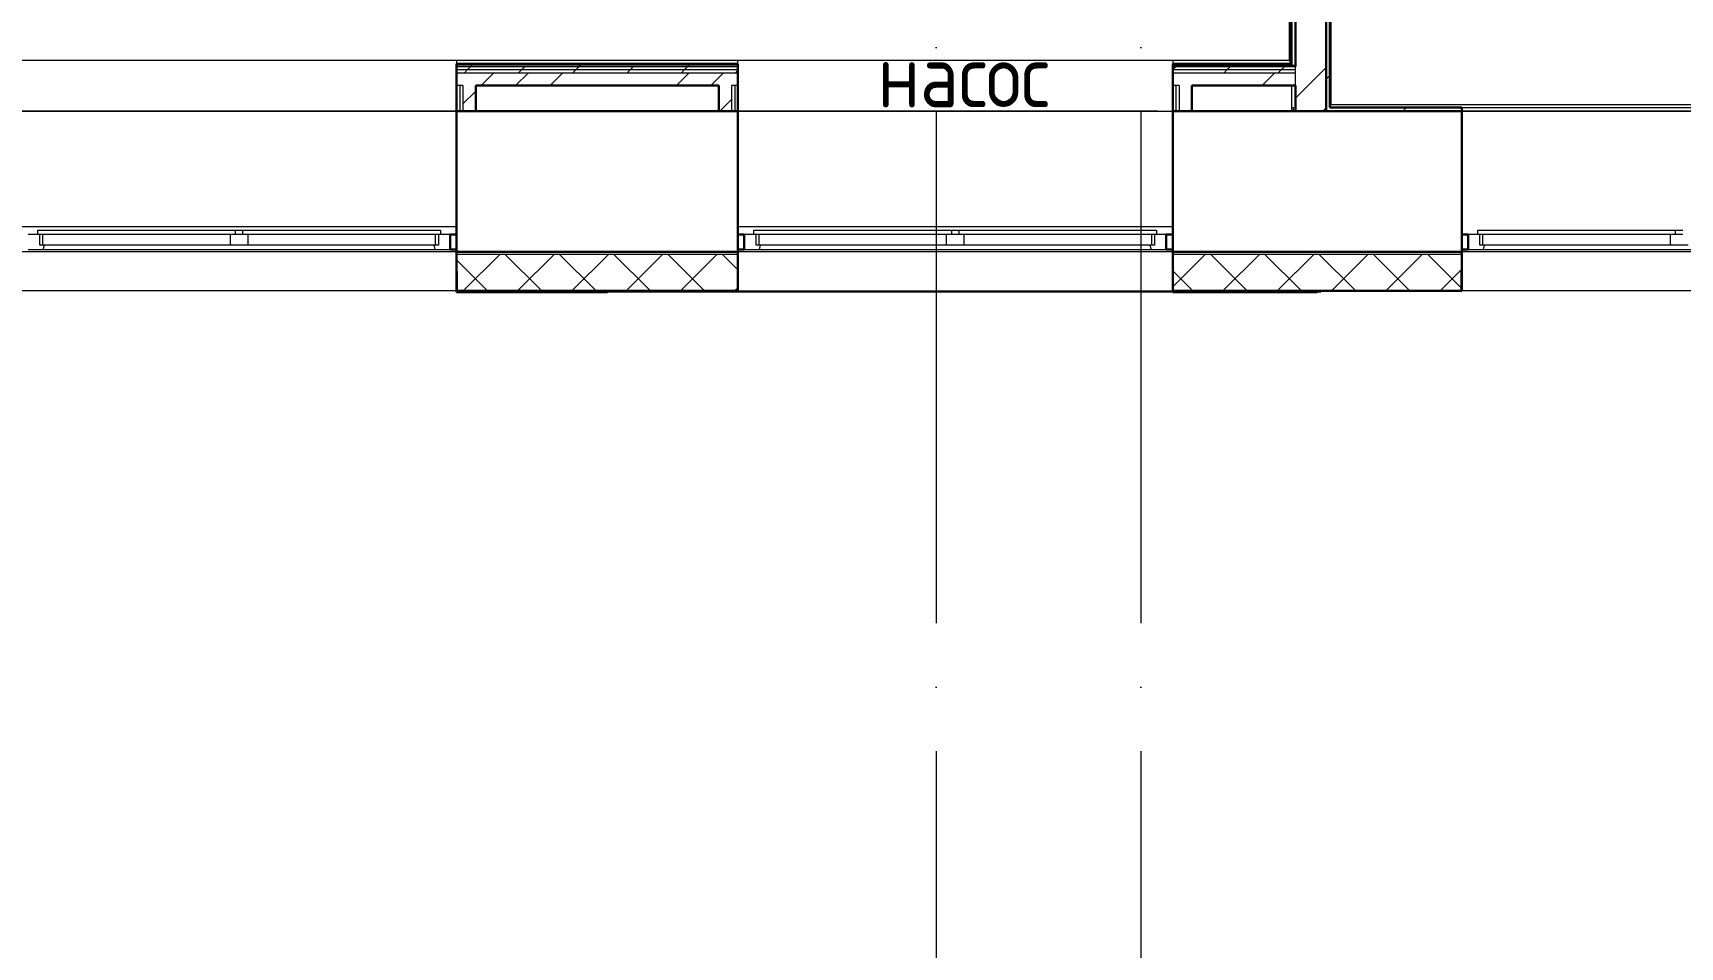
# Model space of a CAD drawing. Header units: millimetres. Extents: x -88595 to 880822, y -1054509 to -148035.
# Drawn here: x 166932 to 173372, y -286118 to -282546 of the extents above; entities that cross this region are included whole.
import ezdxf

# ---------------------------------------------------------------- set-up
doc = ezdxf.new("R2010")
doc.units = ezdxf.units.MM
doc.linetypes.add('ADSK_Линия сетки', pattern=[25, 20, -2.5, 0, -2.5])
for name, color, linetype, lineweight in [('_ Окна', 7, 'Continuous', 30), ('Аннотация', 7, 'Continuous', 20), ('Оборудование', 7, 'Continuous', 18), ('Ограждение', 7, 'Continuous', 9), ('Окна', 7, 'Continuous', 9), ('Оси', 7, 'Continuous', 9), ('Стены внутренние', 7, 'Continuous', 18), ('Стены наружные', 7, 'Continuous', 18), ('Стены штриховка', 7, 'Continuous', 9)]:
    doc.layers.add(name, color=color, linetype=linetype, lineweight=lineweight)
doc.styles.add('$1$GOST Common', font='GOST_Common.ttf', dxfattribs={"width": 0.9, "height": 250})
pattern_1 = [(180, (215928.69, 665702.34), (-1e-14, -100), [])]

# ---------------------------------------------------------------- blocks, each defined once
blk = doc.blocks.new('1 этаж')
at = {"layer": 'Стены наружные', "lineweight": 9}
h = blk.add_hatch(dxfattribs=at)
h.set_pattern_fill('FP_41', color=256, style=0, pattern_type=2)
h.set_pattern_definition(pattern_1)
h.paths.add_polyline_path([(182042.7, 644902.6), (183317.7, 644902.6), (183317.7, 644912.6), (182042.7, 644912.6)])
h.paths.add_polyline_path([(250165.9, 644902.6), (250742.7, 644902.6), (250742.7, 644912.6), (249457.7, 644912.6), (249457.7, 644902.6)])
h.paths.add_polyline_path([(185017.7, 644902.6), (186167.7, 644902.6), (186167.7, 644912.6), (185017.7, 644912.6)])
h.paths.add_polyline_path([(247295.7, 644902.6), (247757.7, 644902.6), (247757.7, 644912.6), (246657.7, 644912.6), (246657.7, 644902.6)])
h.paths.add_polyline_path([(187867.7, 644902.6), (188997.7, 644902.6), (188997.7, 644912.6), (187867.7, 644912.6)])
h.paths.add_polyline_path([(244425.5, 644902.6), (244957.7, 644902.6), (244957.7, 644912.6), (243882.7, 644912.6), (243882.7, 644902.6)])
h.paths.add_polyline_path([(190697.7, 644902.6), (191807.7, 644902.6), (191807.7, 644912.6), (190697.7, 644912.6)])
h.paths.add_polyline_path([(242182.7, 644902.6), (242182.7, 644912.6), (241087.7, 644912.6), (241087.7, 644902.6), (241555.3, 644902.6)])
h.paths.add_polyline_path([(193507.7, 644902.6), (194597.7, 644902.6), (194597.7, 644912.6), (193507.7, 644912.6)])
h.paths.add_polyline_path([(239387.7, 644902.6), (239387.7, 644912.6), (238282.7, 644912.6), (238282.7, 644902.6), (238685.1, 644902.6)])
h.paths.add_polyline_path([(196297.7, 644902.6), (197427.7, 644902.6), (197427.7, 644912.6), (196297.7, 644912.6)])
h.paths.add_polyline_path([(236532.5, 644902.6), (236582.7, 644902.6), (236582.7, 644912.6), (235502.7, 644912.6), (235502.7, 644902.6), (235814.9, 644902.6)])
h.paths.add_polyline_path([(199127.7, 644902.6), (200247.7, 644902.6), (200247.7, 644912.6), (199127.7, 644912.6)])
h.paths.add_polyline_path([(233802.7, 644902.6), (233802.7, 644912.6), (232727.7, 644912.6), (232727.7, 644902.6), (233662.3, 644902.6)])
h.paths.add_polyline_path([(201947.7, 644902.6), (203017.7, 644902.6), (203017.7, 644912.6), (201947.7, 644912.6)])
h.paths.add_polyline_path([(230792.1, 644902.6), (231027.7, 644902.6), (231027.7, 644912.6), (229927.7, 644912.6), (229927.7, 644902.6), (230074.5, 644902.6)])
h.paths.add_polyline_path([(204717.7, 644902.6), (205817.7, 644902.6), (205817.7, 644912.6), (204717.7, 644912.6)])
h.paths.add_polyline_path([(228227.7, 644902.6), (228227.7, 644912.6), (227127.7, 644912.6), (227127.7, 644902.6), (227921.9, 644902.6)])
h.paths.add_polyline_path([(207517.7, 644902.6), (208647.7, 644902.6), (208647.7, 644912.6), (207517.7, 644912.6)])
h.paths.add_polyline_path([(225427.7, 644902.6), (225427.7, 644912.6), (224347.7, 644912.6), (224347.7, 644902.6), (225051.7, 644902.6)])
h.paths.add_polyline_path([(222181.5, 644902.6), (222647.7, 644902.6), (222647.7, 644912.6), (221547.7, 644912.6), (221547.7, 644902.6), (221549.7, 644902.6)])
h.paths.add_polyline_path([(210347.7, 644902.6), (211457.7, 644902.6), (211457.7, 644912.6), (210347.7, 644912.6)])
h.paths.add_polyline_path([(219845.7, 644902.6), (219847.7, 644902.6), (219847.7, 644912.6), (218807.7, 644912.6), (218808.7, 644902.6), (219670.1, 644902.6)])
h.paths.add_polyline_path([(213157.7, 644902.6), (214267.7, 644902.6), (214267.7, 644912.6), (213157.7, 644912.6)])
h.paths.add_polyline_path([(217107.7, 644902.6), (217107.7, 644912.6), (215967.7, 644912.6), (215968.7, 644902.6), (216957.7, 644902.6)])
h = blk.add_hatch(dxfattribs=at)
h.set_pattern_fill('FP_42', color=256, style=0, pattern_type=2)
h.set_pattern_definition(pattern_1)
h.paths.add_polyline_path([(182042.7, 644902.6), (183317.7, 644902.6), (183317.7, 644912.6), (182042.7, 644912.6)])
h.paths.add_polyline_path([(250166.6, 644902.6), (250742.7, 644902.6), (250742.7, 644912.6), (249457.7, 644912.6), (249457.7, 644902.6)])
h.paths.add_polyline_path([(185017.7, 644902.6), (186167.7, 644902.6), (186167.7, 644912.6), (185017.7, 644912.6)])
h.paths.add_polyline_path([(247296.4, 644902.6), (247757.7, 644902.6), (247757.7, 644912.6), (246657.7, 644912.6), (246657.7, 644902.6)])
h.paths.add_polyline_path([(187867.7, 644902.6), (188997.7, 644902.6), (188997.7, 644912.6), (187867.7, 644912.6)])
h.paths.add_polyline_path([(244426.2, 644902.6), (244957.7, 644902.6), (244957.7, 644912.6), (243882.7, 644912.6), (243882.7, 644902.6)])
h.paths.add_polyline_path([(190697.7, 644902.6), (191807.7, 644902.6), (191807.7, 644912.6), (190697.7, 644912.6)])
h.paths.add_polyline_path([(242182.7, 644902.6), (242182.7, 644912.6), (241087.7, 644912.6), (241087.7, 644902.6), (241556, 644902.6)])
h.paths.add_polyline_path([(193507.7, 644902.6), (194597.7, 644902.6), (194597.7, 644912.6), (193507.7, 644912.6)])
h.paths.add_polyline_path([(239387.7, 644902.6), (239387.7, 644912.6), (238282.7, 644912.6), (238282.7, 644902.6), (238685.8, 644902.6)])
h.paths.add_polyline_path([(196297.7, 644902.6), (197427.7, 644902.6), (197427.7, 644912.6), (196297.7, 644912.6)])
h.paths.add_polyline_path([(236533.1, 644902.6), (236582.7, 644902.6), (236582.7, 644912.6), (235502.7, 644912.6), (235502.7, 644902.6), (235815.6, 644902.6)])
h.paths.add_polyline_path([(199127.7, 644902.6), (200247.7, 644902.6), (200247.7, 644912.6), (199127.7, 644912.6)])
h.paths.add_polyline_path([(233802.7, 644902.6), (233802.7, 644912.6), (232727.7, 644912.6), (232727.7, 644902.6), (233662.9, 644902.6)])
h.paths.add_polyline_path([(201947.7, 644902.6), (203017.7, 644902.6), (203017.7, 644912.6), (201947.7, 644912.6)])
h.paths.add_polyline_path([(230792.7, 644902.6), (231027.7, 644902.6), (231027.7, 644912.6), (229927.7, 644912.6), (229927.7, 644902.6), (230075.2, 644902.6)])
h.paths.add_polyline_path([(204717.7, 644902.6), (205817.7, 644902.6), (205817.7, 644912.6), (204717.7, 644912.6)])
h.paths.add_polyline_path([(228227.7, 644902.6), (228227.7, 644912.6), (227127.7, 644912.6), (227127.7, 644902.6), (227922.5, 644902.6)])
h.paths.add_polyline_path([(207517.7, 644902.6), (208647.7, 644902.6), (208647.7, 644912.6), (207517.7, 644912.6)])
h.paths.add_polyline_path([(225427.7, 644902.6), (225427.7, 644912.6), (224347.7, 644912.6), (224347.7, 644902.6), (225052.3, 644902.6)])
h.paths.add_polyline_path([(222182.1, 644902.6), (222647.7, 644902.6), (222647.7, 644912.6), (221547.7, 644912.6), (221547.7, 644902.6), (221549.7, 644902.6)])
h.paths.add_polyline_path([(210347.7, 644902.6), (211457.7, 644902.6), (211457.7, 644912.6), (210347.7, 644912.6)])
h.paths.add_polyline_path([(219845.7, 644902.6), (219847.7, 644902.6), (219847.7, 644912.6), (218807.7, 644912.6), (218808.7, 644902.6), (219670.6, 644902.6)])
h.paths.add_polyline_path([(213157.7, 644902.6), (214267.7, 644902.6), (214267.7, 644912.6), (213157.7, 644912.6)])
h.paths.add_polyline_path([(217107.7, 644902.6), (217107.7, 644912.6), (215967.7, 644912.6), (215968.7, 644902.6), (216957.7, 644902.6)])
h = blk.add_hatch(dxfattribs=at)
h.set_pattern_fill('FP_42', color=256, style=0, pattern_type=2)
h.set_pattern_definition([(180, (215928.69, 665702.34), (-1e-14, -100), [])])
h.paths.add_polyline_path([(182042.7, 644902.6), (183317.7, 644902.6), (183317.7, 644912.6), (182042.7, 644912.6)])
h.paths.add_polyline_path([(250166.6, 644902.6), (250742.7, 644902.6), (250742.7, 644912.6), (249457.7, 644912.6), (249457.7, 644902.6)])
h.paths.add_polyline_path([(185017.7, 644902.6), (186167.7, 644902.6), (186167.7, 644912.6), (185017.7, 644912.6)])
h.paths.add_polyline_path([(247296.4, 644902.6), (247757.7, 644902.6), (247757.7, 644912.6), (246657.7, 644912.6), (246657.7, 644902.6)])
h.paths.add_polyline_path([(187867.7, 644902.6), (188997.7, 644902.6), (188997.7, 644912.6), (187867.7, 644912.6)])
h.paths.add_polyline_path([(244426.2, 644902.6), (244957.7, 644902.6), (244957.7, 644912.6), (243882.7, 644912.6), (243882.7, 644902.6)])
h.paths.add_polyline_path([(190697.7, 644902.6), (191807.7, 644902.6), (191807.7, 644912.6), (190697.7, 644912.6)])
h.paths.add_polyline_path([(242182.7, 644902.6), (242182.7, 644912.6), (241087.7, 644912.6), (241087.7, 644902.6), (241556, 644902.6)])
h.paths.add_polyline_path([(193507.7, 644902.6), (194597.7, 644902.6), (194597.7, 644912.6), (193507.7, 644912.6)])
h.paths.add_polyline_path([(239387.7, 644902.6), (239387.7, 644912.6), (238282.7, 644912.6), (238282.7, 644902.6), (238685.8, 644902.6)])
h.paths.add_polyline_path([(196297.7, 644902.6), (197427.7, 644902.6), (197427.7, 644912.6), (196297.7, 644912.6)])
h.paths.add_polyline_path([(236533.1, 644902.6), (236582.7, 644902.6), (236582.7, 644912.6), (235502.7, 644912.6), (235502.7, 644902.6), (235815.6, 644902.6)])
h.paths.add_polyline_path([(199127.7, 644902.6), (200247.7, 644902.6), (200247.7, 644912.6), (199127.7, 644912.6)])
h.paths.add_polyline_path([(233802.7, 644902.6), (233802.7, 644912.6), (232727.7, 644912.6), (232727.7, 644902.6), (233662.9, 644902.6)])
h.paths.add_polyline_path([(201947.7, 644902.6), (203017.7, 644902.6), (203017.7, 644912.6), (201947.7, 644912.6)])
h.paths.add_polyline_path([(230792.7, 644902.6), (231027.7, 644902.6), (231027.7, 644912.6), (229927.7, 644912.6), (229927.7, 644902.6), (230075.2, 644902.6)])
h.paths.add_polyline_path([(204717.7, 644902.6), (205817.7, 644902.6), (205817.7, 644912.6), (204717.7, 644912.6)])
h.paths.add_polyline_path([(228227.7, 644902.6), (228227.7, 644912.6), (227127.7, 644912.6), (227127.7, 644902.6), (227922.5, 644902.6)])
h.paths.add_polyline_path([(207517.7, 644902.6), (208647.7, 644902.6), (208647.7, 644912.6), (207517.7, 644912.6)])
h.paths.add_polyline_path([(225427.7, 644902.6), (225427.7, 644912.6), (224347.7, 644912.6), (224347.7, 644902.6), (225052.3, 644902.6)])
h.paths.add_polyline_path([(222182.1, 644902.6), (222647.7, 644902.6), (222647.7, 644912.6), (221547.7, 644912.6), (221547.7, 644902.6), (221549.7, 644902.6)])
h.paths.add_polyline_path([(210347.7, 644902.6), (211457.7, 644902.6), (211457.7, 644912.6), (210347.7, 644912.6)])
h.paths.add_polyline_path([(219845.7, 644902.6), (219847.7, 644902.6), (219847.7, 644912.6), (218807.7, 644912.6), (218808.7, 644902.6), (219670.6, 644902.6)])
h.paths.add_polyline_path([(213157.7, 644902.6), (214267.7, 644902.6), (214267.7, 644912.6), (213157.7, 644912.6)])
h.paths.add_polyline_path([(217107.7, 644902.6), (217107.7, 644912.6), (215967.7, 644912.6), (215968.7, 644902.6), (216957.7, 644902.6)])
at = {"layer": '_ Окна', "lineweight": 18}
for p, q in [((203080.7, 644980.6), (203042.7, 644980.6)), ((203042.7, 644922.6), (203102.2, 644922.6)), ((203088.7, 644939.6), (203088.7, 644980.6)), ((203100.7, 644939.6), (203088.7, 644939.6)), ((203102.2, 644922.6), (203106.7, 644939.6)), ((204628.7, 644939.6), (204633.3, 644922.6)), ((204633.3, 644922.6), (204692.7, 644922.6)), ((204646.7, 644939.6), (204634.7, 644939.6)), ((204646.7, 644980.6), (204646.7, 644939.6)), ((204692.7, 644980.6), (204654.7, 644980.6)), ((204692.7, 644922.6), (204692.7, 644980.6)), ((205880.7, 644980.6), (205842.7, 644980.6)), ((205842.7, 644980.6), (205842.7, 644922.6)), ((205842.7, 644922.6), (205902.2, 644922.6)), ((205888.7, 644939.6), (205888.7, 644980.6)), ((205900.7, 644939.6), (205888.7, 644939.6)), ((205902.2, 644922.6), (205906.7, 644939.6)), ((207428.7, 644939.6), (207433.3, 644922.6)), ((207433.3, 644922.6), (207492.7, 644922.6)), ((207446.7, 644939.6), (207434.7, 644939.6)), ((207446.7, 644980.6), (207446.7, 644939.6)), ((207492.7, 644980.6), (207454.7, 644980.6)), ((207492.7, 644922.6), (207492.7, 644980.6)), ((208710.7, 644980.6), (208672.7, 644980.6)), ((208672.7, 644980.6), (208672.7, 644922.6)), ((208672.7, 644922.6), (208732.2, 644922.6)), ((208718.7, 644939.6), (208718.7, 644980.6)), ((208730.7, 644939.6), (208718.7, 644939.6)), ((208732.2, 644922.6), (208736.7, 644939.6))]:
    blk.add_line(p, q, dxfattribs=at)
at = {"layer": '_ Окна'}
for p, q in [((204717.7, 644980.6), (204692.7, 644980.6)), ((204692.7, 644980.6), (204692.7, 644922.6)), ((204692.7, 644922.6), (204717.7, 644922.6)), ((205842.7, 644980.6), (205817.7, 644980.6)), ((205817.7, 644922.6), (205842.7, 644922.6)), ((205842.7, 644922.6), (205842.7, 644980.6)), ((207517.7, 644980.6), (207492.7, 644980.6)), ((207492.7, 644980.6), (207492.7, 644922.6)), ((207492.7, 644922.6), (207517.7, 644922.6)), ((208672.7, 644980.6), (208647.7, 644980.6)), ((208647.7, 644922.6), (208672.7, 644922.6)), ((208672.7, 644922.6), (208672.7, 644980.6))]:
    blk.add_line(p, q, dxfattribs=at)
at = {"layer": 'Ограждение'}
for p, q in [((207972.7, 650402.6), (207972.7, 645662.6)), ((208137.7, 645487.6), (208137.7, 648257.6)), ((199807.7, 645662.6), (207977.7, 645662.6)), ((203017.7, 645662.6), (204717.7, 645662.6)), ((204717.7, 645662.6), (204717.7, 645647.6)), ((205817.7, 645647.6), (205817.7, 645662.6)), ((205817.7, 645662.6), (207517.7, 645662.6)), ((207517.7, 645662.6), (207517.7, 645647.6)), ((207982.7, 645562.6), (207982.7, 645462.6)), ((203017.7, 645462.6), (204717.7, 645462.6)), ((205817.7, 645462.6), (207517.7, 645462.6)), ((208137.7, 645487.6), (208132.7, 645482.6)), ((213542.7, 645487.6), (208137.7, 645487.6)), ((203017.7, 645012.6), (204717.7, 645012.6)), ((205817.7, 645012.6), (207517.7, 645012.6))]:
    blk.add_line(p, q, dxfattribs=at)
at = {"layer": 'Окна'}
for p, q in [((203080.7, 644997.6), (203852.7, 644997.6)), ((203080.7, 644980.6), (203080.7, 644997.6)), ((203852.7, 644997.6), (203882.7, 644997.6)), ((203852.7, 644997.6), (203852.7, 644980.6)), ((203882.7, 644997.6), (204654.7, 644997.6)), ((203882.7, 644980.6), (203882.7, 644997.6)), ((204654.7, 644997.6), (204654.7, 644980.6)), ((205880.7, 644997.6), (206652.7, 644997.6)), ((205880.7, 644980.6), (205880.7, 644997.6)), ((206652.7, 644997.6), (206682.7, 644997.6)), ((206652.7, 644997.6), (206652.7, 644980.6)), ((206682.7, 644997.6), (207454.7, 644997.6)), ((206682.7, 644980.6), (206682.7, 644997.6)), ((207454.7, 644997.6), (207454.7, 644980.6)), ((208710.7, 644997.6), (209482.7, 644997.6)), ((208710.7, 644980.6), (208710.7, 644997.6)), ((209482.7, 644997.6), (209512.7, 644997.6)), ((209482.7, 644997.6), (209482.7, 644980.6)), ((203852.7, 644980.6), (203080.7, 644980.6)), ((203100.7, 644939.6), (203100.7, 644980.6)), ((203832.7, 644939.6), (203100.7, 644939.6)), ((203102.2, 644922.6), (204633.3, 644922.6)), ((203832.7, 644980.6), (203832.7, 644939.6)), ((203902.7, 644939.6), (203832.7, 644939.6)), ((203882.7, 644980.6), (203852.7, 644980.6)), ((204654.7, 644980.6), (203882.7, 644980.6)), ((203902.7, 644939.6), (203902.7, 644980.6)), ((204634.7, 644939.6), (203902.7, 644939.6)), ((204634.7, 644980.6), (204634.7, 644939.6)), ((206652.7, 644980.6), (205880.7, 644980.6)), ((205900.7, 644939.6), (205900.7, 644980.6)), ((206632.7, 644939.6), (205900.7, 644939.6)), ((205902.2, 644922.6), (207433.3, 644922.6)), ((206632.7, 644980.6), (206632.7, 644939.6)), ((206702.7, 644939.6), (206632.7, 644939.6)), ((206682.7, 644980.6), (206652.7, 644980.6)), ((207454.7, 644980.6), (206682.7, 644980.6)), ((206702.7, 644939.6), (206702.7, 644980.6)), ((207434.7, 644939.6), (206702.7, 644939.6)), ((207434.7, 644980.6), (207434.7, 644939.6)), ((209482.7, 644980.6), (208710.7, 644980.6)), ((208730.7, 644939.6), (208730.7, 644980.6)), ((209462.7, 644939.6), (208730.7, 644939.6)), ((208732.2, 644922.6), (210263.3, 644922.6)), ((209462.7, 644980.6), (209462.7, 644939.6)), ((209532.7, 644939.6), (209462.7, 644939.6)), ((209512.7, 644980.6), (209482.7, 644980.6))]:
    blk.add_line(p, q, dxfattribs=at)
at = {"layer": 'Оси', "linetype": 'ADSK_Линия сетки', "ltscale": 100}
for p, q in [((206592.7, 662962.6), (206592.7, 631836.5)), ((207392.7, 662962.6), (207392.7, 631836.5)), ((252460, 645462.6), (175520.4, 645462.6))]:
    blk.add_line(p, q, dxfattribs=at)
at = {"layer": 'Стены внутренние', "lineweight": 30}
for p, q in [((204717.7, 645462.6), (204717.7, 644912.6)), ((205742.7, 645462.6), (204792.7, 645462.6)), ((205817.7, 644912.6), (205817.7, 645462.6)), ((207517.7, 645462.6), (207517.7, 644912.6)), ((207997.7, 645462.6), (207592.7, 645462.6)), ((208647.7, 644912.6), (208647.7, 645462.6)), ((204717.7, 644912.6), (205817.7, 644912.6)), ((204717.7, 644902.6), (204717.7, 644760.6)), ((205817.7, 644760.6), (205817.7, 644902.6)), ((207517.7, 644912.6), (208647.7, 644912.6)), ((207517.7, 644902.6), (207517.7, 644760.6)), ((208647.7, 644760.6), (208647.7, 644902.6)), ((204717.7, 644760.6), (205817.7, 644760.6)), ((207517.7, 644760.6), (208647.7, 644760.6))]:
    blk.add_line(p, q, dxfattribs=at)
at = {"layer": 'Стены внутренние'}
for p, q in [((208647.7, 645462.6), (210347.7, 645462.6)), ((204717.7, 644912.6), (203017.7, 644912.6)), ((207517.7, 644912.6), (205817.7, 644912.6)), ((210347.7, 644912.6), (208647.7, 644912.6)), ((204717.7, 644760.6), (203017.7, 644760.6)), ((210347.7, 644760.6), (208647.7, 644760.6))]:
    blk.add_line(p, q, dxfattribs=at)
at = {"layer": 'Стены внутренние', "linetype": 'Continuous', "lineweight": 9}
for p, q in [((204836.5, 644762.6), (204717.7, 644881.4)), ((204747, 644762.6), (204887, 644902.6)), ((205048.6, 644762.6), (204908.6, 644902.6)), ((204959.2, 644762.6), (205099.2, 644902.6)), ((205260.7, 644762.6), (205120.7, 644902.6)), ((205171.3, 644762.6), (205311.3, 644902.6)), ((205472.9, 644762.6), (205332.9, 644902.6)), ((205383.4, 644762.6), (205523.4, 644902.6)), ((205685, 644762.6), (205545, 644902.6)), ((205595.6, 644762.6), (205735.6, 644902.6)), ((205817.7, 644842), (205757.1, 644902.6)), ((207519.7, 644777.6), (207644.7, 644902.6)), ((207806.3, 644762.6), (207666.3, 644902.6)), ((207716.9, 644762.6), (207856.9, 644902.6)), ((208018.5, 644762.6), (207878.5, 644902.6)), ((207929, 644762.6), (208069, 644902.6)), ((208230.6, 644762.6), (208090.6, 644902.6)), ((208141.1, 644762.6), (208281.1, 644902.6)), ((208442.7, 644762.6), (208302.7, 644902.6)), ((208353.3, 644762.6), (208493.3, 644902.6)), ((208645.7, 644771.8), (208514.9, 644902.6)), ((207594.2, 644762.6), (207517.7, 644839.1)), ((208565.4, 644762.6), (208647.7, 644844.9)), ((204834.2, 644762.6), (204833.1, 644760.6)), ((205676.2, 644760.6), (205675, 644762.6)), ((205807.7, 644762.6), (205815.7, 644770.6)), ((207517.7, 644772.7), (207519.7, 644772.7)), ((207553.2, 644760.6), (207552.1, 644762.6)), ((208139.8, 644760.6), (208138.7, 644762.6))]:
    blk.add_line(p, q, dxfattribs=at)
at = {"layer": 'Стены наружные', "lineweight": 30}
for p, q in [((207997.7, 651092.6), (207997.7, 645637.6)), ((207977.7, 650402.6), (207977.7, 645647.6)), ((207982.7, 650402.6), (207982.7, 645642.6)), ((208117.7, 645462.6), (208117.7, 648282.6)), ((208132.7, 645477.6), (208132.7, 648267.6)), ((204717.7, 645647.6), (204717.7, 645462.6)), ((205817.7, 645647.6), (204717.7, 645647.6)), ((205817.7, 645462.6), (205817.7, 645647.6)), ((207517.7, 645647.6), (207517.7, 645462.6)), ((207977.7, 645647.6), (207517.7, 645647.6)), ((204792.7, 645562.6), (205742.7, 645562.6)), ((204792.7, 645462.6), (204792.7, 645562.6)), ((205742.7, 645562.6), (205742.7, 645462.6)), ((207592.7, 645562.6), (207997.7, 645562.6)), ((207592.7, 645462.6), (207592.7, 645562.6)), ((207997.7, 645562.6), (207997.7, 645462.6)), ((204717.7, 645462.6), (204792.7, 645462.6)), ((205742.7, 645462.6), (205817.7, 645462.6)), ((207517.7, 645462.6), (207592.7, 645462.6)), ((207997.7, 645462.6), (208647.7, 645462.6)), ((208647.7, 645477.6), (208132.7, 645477.6)), ((208647.7, 645462.6), (208647.7, 645477.6)), ((205817.7, 644912.6), (204717.7, 644912.6)), ((204717.7, 644912.6), (204717.7, 644902.6)), ((205817.7, 644902.6), (205817.7, 644912.6)), ((208647.7, 644912.6), (207517.7, 644912.6)), ((207517.7, 644912.6), (207517.7, 644902.6)), ((208647.7, 644902.6), (208647.7, 644912.6)), ((204717.7, 644760.6), (204717.7, 644755.6)), ((204717.7, 644755.6), (205307.7, 644755.6)), ((205307.7, 644755.6), (205307.7, 644760.6)), ((207517.7, 644760.6), (207517.7, 644755.6)), ((207517.7, 644755.6), (208082.7, 644755.6)), ((208082.7, 644755.6), (208082.7, 644760.6))]:
    blk.add_line(p, q, dxfattribs=at)
at = {"layer": 'Стены наружные', "linetype": 'Continuous', "lineweight": 9}
for p, q in [((207977.7, 645730.5), (207982.7, 645735.5)), ((204761, 645625.1), (204773.5, 645637.6)), ((204773.5, 645637.6), (204778.5, 645642.6)), ((204778.5, 645642.6), (204783.5, 645647.6)), ((204849.2, 645642.6), (204854.2, 645647.6)), ((204919.9, 645642.6), (204924.9, 645647.6)), ((204973.1, 645625.1), (204985.6, 645637.6)), ((204990.6, 645642.6), (204995.6, 645647.6)), ((205061.3, 645642.6), (205066.3, 645647.6)), ((205132.1, 645642.6), (205137.1, 645647.6)), ((205185.3, 645625.1), (205197.8, 645637.6)), ((205197.8, 645637.6), (205202.8, 645642.6)), ((205202.8, 645642.6), (205207.8, 645647.6)), ((205273.5, 645642.6), (205278.5, 645647.6)), ((205344.2, 645642.6), (205349.2, 645647.6)), ((205397.4, 645625.1), (205409.9, 645637.6)), ((205414.9, 645642.6), (205419.9, 645647.6)), ((205485.6, 645642.6), (205490.6, 645647.6)), ((205556.3, 645642.6), (205561.3, 645647.6)), ((205609.5, 645625.1), (205622, 645637.6)), ((205622, 645637.6), (205627, 645642.6)), ((205627, 645642.6), (205632, 645647.6)), ((205697.7, 645642.6), (205702.7, 645647.6)), ((205768.5, 645642.6), (205773.5, 645647.6)), ((207518.7, 645625.1), (207531.2, 645637.6)), ((207536.2, 645642.6), (207541.2, 645647.6)), ((207606.9, 645642.6), (207611.9, 645647.6)), ((207677.6, 645642.6), (207682.6, 645647.6)), ((207730.9, 645625.1), (207743.4, 645637.6)), ((207743.4, 645637.6), (207748.4, 645642.6)), ((207748.4, 645642.6), (207753.4, 645647.6)), ((207819.1, 645642.6), (207824.1, 645647.6)), ((207889.8, 645642.6), (207894.8, 645647.6)), ((207943, 645625.1), (207955.5, 645637.6)), ((207960.5, 645642.6), (207965.5, 645647.6)), ((207977.7, 645659.8), (207982.7, 645664.8)), ((207997.7, 645513.3), (208117.7, 645633.3)), ((204748.5, 645612.6), (204761, 645625.1)), ((204813.9, 645562.6), (204863.9, 645612.6)), ((204948.8, 645562.6), (204998.8, 645612.6)), ((204960.6, 645612.6), (204973.1, 645625.1)), ((205083.8, 645562.6), (205133.8, 645612.6)), ((205172.8, 645612.6), (205185.3, 645625.1)), ((205384.9, 645612.6), (205397.4, 645625.1)), ((205577.2, 645562.6), (205627.2, 645612.6)), ((205597, 645612.6), (205609.5, 645625.1)), ((205712.1, 645562.6), (205762.1, 645612.6)), ((205809.2, 645612.6), (205817.7, 645621.2)), ((207517.7, 645624.1), (207518.7, 645625.1)), ((207718.4, 645612.6), (207730.9, 645625.1)), ((207867.2, 645562.6), (207917.2, 645612.6)), ((207930.5, 645612.6), (207943, 645625.1)), ((208117.7, 645587.7), (208132.7, 645602.7)), ((204742.7, 645491.4), (204792.7, 645541.4)), ((205747.1, 645462.6), (205792.7, 645508.2)), ((208104.2, 645462.6), (208117.7, 645476.2)), ((208416.9, 645462.6), (208431.9, 645477.6)), ((204833.1, 644760.6), (204830.2, 644755.7)), ((207554.8, 644758), (207553.2, 644760.6))]:
    blk.add_line(p, q, dxfattribs=at)
at = {"layer": 'Стены наружные'}
for p, q in [((207982.7, 645477.6), (207990.2, 645477.6)), ((207990.2, 645462.6), (207990.2, 645477.6)), ((208647.7, 645477.6), (210347.7, 645477.6)), ((207517.7, 644755.6), (205307.7, 644755.6)), ((205817.7, 644760.6), (207517.7, 644760.6)), ((205817.7, 644760.6), (205817.7, 644755.6)), ((208096.7, 644755.6), (208082.7, 644755.6)), ((208096.7, 644755.6), (208096.7, 644760.6))]:
    blk.add_line(p, q, dxfattribs=at)
at = {"layer": 'Стены штриховка'}
for p, q in [((205817.7, 645642.6), (204717.7, 645642.6)), ((204717.7, 645637.6), (205817.7, 645637.6)), ((207517.7, 645642.6), (207997.7, 645642.6)), ((207517.7, 645637.6), (207997.7, 645637.6)), ((207997.7, 645562.6), (207997.7, 645637.6)), ((204717.7, 645625.1), (205817.7, 645625.1)), ((204717.7, 645612.6), (205817.7, 645612.6)), ((207517.7, 645625.1), (207997.7, 645625.1)), ((207517.7, 645612.6), (207997.7, 645612.6)), ((204742.7, 645562.6), (204717.7, 645562.6)), ((204730.2, 645562.6), (204730.2, 645462.6)), ((204742.7, 645562.6), (204742.7, 645462.6)), ((205817.7, 645562.6), (205792.7, 645562.6)), ((205792.7, 645562.6), (205792.7, 645462.6)), ((205805.2, 645562.6), (205805.2, 645462.6)), ((207542.7, 645562.6), (207517.7, 645562.6)), ((207530.2, 645562.6), (207530.2, 645462.6)), ((207542.7, 645562.6), (207542.7, 645462.6)), ((205817.7, 644902.6), (204717.7, 644902.6)), ((208647.7, 644902.6), (207517.7, 644902.6)), ((204719.7, 644836.6), (204717.7, 644836.6)), ((204719.7, 644836.6), (204719.7, 644762.6)), ((205817.7, 644836.6), (205815.7, 644836.6)), ((205815.7, 644762.6), (205815.7, 644836.6)), ((207519.7, 644836.6), (207517.7, 644836.6)), ((207519.7, 644836.6), (207519.7, 644762.6)), ((208647.7, 644836.6), (208645.7, 644836.6)), ((208645.7, 644762.6), (208645.7, 644836.6)), ((204719.7, 644762.6), (205815.7, 644762.6)), ((207519.7, 644762.6), (208645.7, 644762.6))]:
    blk.add_line(p, q, dxfattribs=at)

msp = doc.modelspace()

# ---------------------------------------------------------------- block references
at = {"layer": 'Оборудование', "color": 5, "true_color": 0x0000ff}
msp.add_blockref('1 этаж', (-36129.5, -928314.5), dxfattribs=at)

# ---------------------------------------------------------------- texts
at = {"layer": 'Аннотация', "lineweight": 9, "insert": (170234.5, -282586.8), "char_height": 250, "width": 937.974, "attachment_point": 1, "style": '$1$GOST Common'}
msp.add_mtext('насос', dxfattribs=at)

doc.saveas('drawing.dxf')
